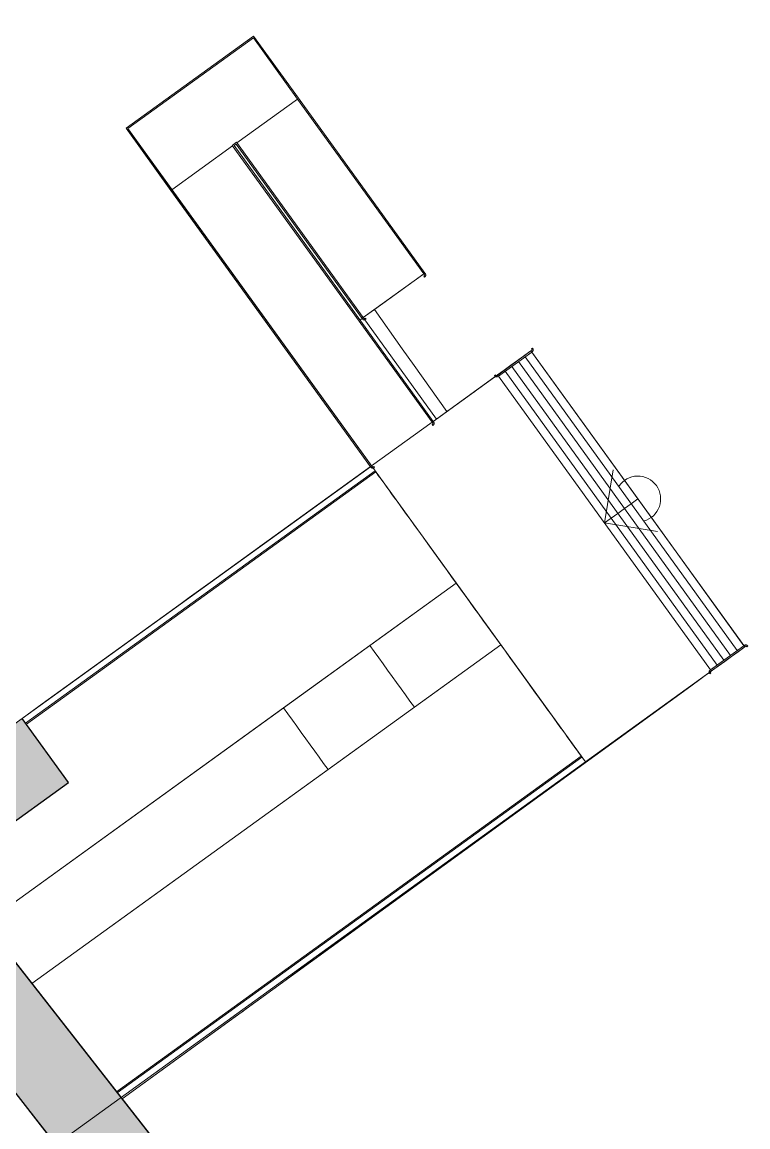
# Model space of a CAD drawing. Header units: metres. Extents: x 286532 to 329498, y 7396783 to 7466136.
# Drawn here: x 320432.67 to 320456.52, y 7410276.38 to 7410312.68 of the extents above; entities that cross this region are included whole.
import ezdxf

# ---------------------------------------------------------------- set-up
doc = ezdxf.new("R2010")
doc.units = ezdxf.units.M
doc.header["$LTSCALE"] = 10
doc.layers.get('0').update_dxf_attribs({"color": 255})
for name, color, linetype, lineweight in [('_  ARQ-AUX-001', 1, 'Continuous', 5), ('_AUX-PLATAFORMA EXISTENTE', 252, 'Continuous', 25), ('ARQ-AUX-001', 1, 'Continuous', 5)]:
    doc.layers.add(name, color=color, linetype=linetype, lineweight=lineweight)

# ---------------------------------------------------------------- blocks, each defined once
blk = doc.blocks.new('estação_perus')
at = {"layer": '_  ARQ-AUX-001', "transparency": 33554585}
blk.add_hatch(color=256, dxfattribs=at).paths.add_polyline_path([(72.521, -20.679), (72.52, -20.679), (72.514, -20.684)], flags=0)
at = {"layer": '_AUX-PLATAFORMA EXISTENTE', "true_color": 0xa1a1a1}
blk.add_hatch(color=253, dxfattribs=at).paths.add_polyline_path([(-50.602, 166.706), (-53.344, 166.154), (-47.854, 148.223), (-42.138, 131.958), (-36.161, 115.924), (-30.418, 101.505), (-24.058, 87.36), (-16.81, 71.822), (-9.221, 56.574), (-1.548, 42.377), (6.943, 27.569), (15.514, 13.611), (24.533, -0.032), (33.802, -13.424), (42.93, -25.948), (57.454, -44.507), (59.527, -42.885), (47.32, -27.286), (51.392, -24.345), (49.87, -22.237), (45.717, -25.237), (44.935, -24.229), (39.871, -17.049), (41.949, -15.548), (46.379, -21.674), (48.406, -20.21), (41.666, -10.879), (37.554, -13.842), (26.22, 2.555), (17.578, 15.629), (9.115, 29.411), (0.705, 44.077), (-6.991, 58.319), (-14.525, 73.472), (-21.804, 89.108), (-27.885, 102.634), (-33.555, 116.872), (-39.49, 132.793), (-45.147, 148.89), (-50.591, 166.67)], flags=0)
at = {"layer": '_  ARQ-AUX-001'}
for p, q in [((57.477, 0.184), (53.284, -2.845)), ((57.468, 0.125), (53.343, -2.854)), ((53.343, -2.854), (57.396, 0.074)), ((58.919, -1.884), (57.468, 0.125)), ((58.953, -1.86), (57.477, 0.184)), ((58.919, -1.884), (56.927, -3.323)), ((63.07, -7.63), (58.919, -1.884)), ((63.104, -7.605), (58.953, -1.86)), ((53.284, -2.845), (54.761, -4.888)), ((53.343, -2.854), (54.795, -4.864)), ((68.378, -23.67), (53.343, -2.854)), ((54.795, -4.864), (56.787, -3.424)), ((56.915, -3.306), (56.775, -3.407)), ((56.775, -3.407), (63.345, -12.504)), ((56.905, -3.365), (56.833, -3.417)), ((56.833, -3.417), (63.379, -12.479)), ((61.043, -9.094), (56.905, -3.365)), ((61.077, -9.069), (56.915, -3.306)), ((54.761, -4.888), (61.319, -13.967)), ((54.795, -4.864), (61.353, -13.943)), ((63.104, -7.605), (61.077, -9.069)), ((63.104, -7.605), (63.07, -7.63)), ((63.091, -7.615), (63.082, -7.621)), ((63.104, -7.605), (63.12, -7.628)), ((63.104, -7.605), (63.12, -7.628)), ((63.07, -7.63), (61.918, -8.462)), ((63.065, -7.702), (63.08, -7.691)), ((63.065, -7.702), (63.08, -7.691)), ((63.065, -7.702), (63.089, -7.736)), ((63.089, -7.736), (63.065, -7.702)), ((63.089, -7.736), (63.065, -7.702)), ((63.065, -7.702), (63.089, -7.736)), ((63.086, -7.652), (63.07, -7.63)), ((63.086, -7.652), (63.07, -7.63)), ((63.104, -7.725), (63.089, -7.736)), ((63.104, -7.725), (63.089, -7.736)), ((62.006, -8.399), (61.45, -8.8)), ((61.918, -8.462), (61.45, -8.8)), ((61.077, -9.069), (61.043, -9.094)), ((61.077, -9.069), (61.06, -9.082)), ((61.45, -8.8), (61.077, -9.069)), ((61.45, -8.8), (61.077, -9.069)), ((61.093, -9.092), (61.077, -9.069)), ((61.093, -9.092), (61.077, -9.069)), ((61.077, -9.069), (63.485, -12.403)), ((61.45, -8.8), (62.363, -10.09)), ((62.363, -10.09), (61.45, -8.8)), ((61.043, -9.094), (60.971, -9.146)), ((61.043, -9.094), (61.059, -9.116)), ((61.043, -9.094), (61.059, -9.116)), ((61.056, -9.085), (61.065, -9.078)), ((61.147, -9.087), (61.132, -9.098)), ((61.147, -9.087), (61.132, -9.098)), ((61.147, -9.087), (61.171, -9.121)), ((61.171, -9.121), (61.147, -9.087)), ((61.171, -9.121), (61.147, -9.087)), ((61.147, -9.087), (61.171, -9.121)), ((61.156, -9.132), (61.171, -9.121)), ((61.156, -9.132), (61.171, -9.121)), ((62.363, -10.09), (62.751, -10.64)), ((62.751, -10.64), (62.363, -10.09)), ((63.485, -12.403), (66.589, -10.161)), ((66.591, -10.164), (65.497, -10.955)), ((66.589, -10.161), (66.37, -10.319)), ((66.589, -10.161), (73.615, -19.888)), ((66.614, -10.148), (66.591, -10.164)), ((66.614, -10.148), (66.591, -10.164)), ((66.591, -10.164), (66.616, -10.198)), ((66.609, -10.095), (66.643, -10.07)), ((66.643, -10.07), (66.609, -10.095)), ((66.643, -10.07), (66.609, -10.095)), ((66.609, -10.095), (66.643, -10.07)), ((66.609, -10.095), (66.62, -10.11)), ((66.609, -10.095), (66.62, -10.11)), ((66.654, -10.085), (66.643, -10.07)), ((66.654, -10.085), (66.643, -10.07)), ((66.616, -10.198), (65.522, -10.989)), ((66.151, -10.477), (65.932, -10.635)), ((66.37, -10.319), (66.151, -10.477)), ((73.15, -20.167), (66.178, -10.514)), ((73.15, -20.167), (66.178, -10.514)), ((73.369, -20.009), (66.397, -10.356)), ((73.369, -20.009), (66.397, -10.356)), ((66.607, -10.186), (66.601, -10.177)), ((66.616, -10.198), (66.638, -10.182)), ((66.616, -10.198), (66.638, -10.182)), ((70.768, -15.946), (66.616, -10.198)), ((70.768, -15.946), (66.616, -10.198)), ((62.751, -10.64), (63.825, -12.157)), ((62.751, -10.64), (63.825, -12.157)), ((65.713, -10.793), (65.495, -10.951)), ((65.932, -10.635), (65.713, -10.793)), ((72.713, -20.483), (65.741, -10.831)), ((72.713, -20.483), (65.741, -10.831)), ((72.932, -20.325), (65.959, -10.673)), ((72.932, -20.325), (65.959, -10.673)), ((65.495, -10.951), (63.379, -12.479)), ((65.426, -10.95), (65.392, -10.974)), ((65.392, -10.974), (65.426, -10.95)), ((65.426, -10.95), (65.392, -10.974)), ((65.392, -10.974), (65.426, -10.95)), ((65.392, -10.974), (65.402, -10.989)), ((65.392, -10.974), (65.402, -10.989)), ((65.436, -10.965), (65.426, -10.95)), ((65.436, -10.965), (65.426, -10.95)), ((65.497, -10.955), (65.475, -10.971)), ((65.497, -10.955), (65.475, -10.971)), ((65.522, -10.989), (65.497, -10.955)), ((65.499, -11.005), (65.522, -10.989)), ((65.499, -11.005), (65.522, -10.989)), ((65.506, -10.967), (65.513, -10.976)), ((72.494, -20.641), (65.522, -10.989)), ((72.494, -20.641), (65.522, -10.989)), ((64.575, -11.615), (64.746, -11.492)), ((64.32, -11.8), (64.515, -11.659)), ((63.604, -12.317), (63.825, -12.157)), ((63.345, -12.504), (61.353, -13.943)), ((63.355, -12.564), (63.34, -12.575)), ((63.355, -12.564), (63.34, -12.575)), ((63.34, -12.575), (63.365, -12.609)), ((63.365, -12.609), (63.34, -12.575)), ((63.34, -12.575), (63.365, -12.609)), ((63.365, -12.609), (63.34, -12.575)), ((63.379, -12.479), (63.345, -12.504)), ((63.345, -12.504), (63.361, -12.526)), ((63.345, -12.504), (63.361, -12.526)), ((63.358, -12.494), (63.367, -12.488)), ((63.365, -12.609), (63.38, -12.598)), ((63.365, -12.609), (63.38, -12.598)), ((63.395, -12.501), (63.379, -12.479)), ((63.395, -12.501), (63.379, -12.479)), ((35.319, -32.747), (61.353, -13.943)), ((61.47, -14.105), (49.987, -22.399)), ((50.01, -22.432), (61.493, -14.138)), ((61.319, -13.967), (58.818, -15.774)), ((61.335, -13.99), (61.318, -13.967)), ((61.335, -13.99), (61.318, -13.967)), ((61.353, -13.943), (61.319, -13.967)), ((61.34, -13.952), (61.331, -13.958)), ((61.353, -13.943), (61.369, -13.965)), ((61.353, -13.943), (61.369, -13.965)), ((61.407, -13.971), (61.422, -13.961)), ((61.407, -13.971), (61.422, -13.961)), ((61.422, -13.961), (61.447, -13.995)), ((61.447, -13.995), (61.422, -13.961)), ((61.422, -13.961), (61.447, -13.995)), ((61.447, -13.995), (61.422, -13.961)), ((61.447, -13.995), (61.432, -14.005)), ((61.447, -13.995), (61.432, -14.005)), ((61.49, -14.134), (61.478, -14.117)), ((69.008, -15.815), (69.289, -14.07)), ((69.883, -15.183), (69.664, -15.341)), ((70.102, -15.025), (69.883, -15.183)), ((69.445, -15.499), (69.227, -15.657)), ((69.664, -15.341), (69.445, -15.499)), ((58.818, -15.774), (49.87, -22.237)), ((57.682, -16.594), (58.674, -15.877)), ((58.674, -15.877), (58.818, -15.774)), ((58.818, -15.774), (58.838, -15.759)), ((58.987, -15.651), (59.008, -15.636)), ((69.227, -15.657), (69.008, -15.815)), ((69.008, -15.815), (70.753, -16.096)), ((72.066, -17.743), (70.768, -15.946)), ((72.066, -17.743), (70.768, -15.946)), ((57.512, -16.717), (57.682, -16.594)), ((56.583, -17.388), (57.512, -16.717)), ((55.363, -18.269), (56.583, -17.388)), ((73.588, -19.851), (72.066, -17.743)), ((73.588, -19.851), (72.066, -17.743)), ((64.134, -17.793), (48.646, -28.98)), ((61.296, -19.842), (64.134, -17.793)), ((50.53, -21.76), (55.1, -18.459)), ((55.1, -18.459), (55.363, -18.269)), ((50.188, -30.95), (65.597, -19.82)), ((58.459, -21.892), (61.296, -19.842)), ((65.597, -19.82), (62.76, -21.869)), ((73.615, -19.888), (68.378, -23.67)), ((73.588, -19.851), (72.494, -20.641)), ((73.613, -19.885), (72.518, -20.675)), ((73.615, -19.888), (73.396, -20.046)), ((73.588, -19.851), (73.61, -19.835)), ((73.588, -19.851), (73.61, -19.835)), ((73.588, -19.851), (73.613, -19.885)), ((73.597, -19.863), (73.604, -19.872)), ((73.635, -19.869), (73.613, -19.885)), ((73.635, -19.869), (73.613, -19.885)), ((73.684, -19.89), (73.673, -19.875)), ((73.684, -19.89), (73.673, -19.875)), ((73.684, -19.89), (73.718, -19.865)), ((73.718, -19.865), (73.684, -19.89)), ((73.718, -19.865), (73.684, -19.89)), ((73.684, -19.89), (73.718, -19.865)), ((73.707, -19.85), (73.718, -19.865)), ((73.707, -19.85), (73.718, -19.865)), ((73.178, -20.205), (72.959, -20.363)), ((73.396, -20.046), (73.178, -20.205)), ((71.84, -21.173), (72.521, -20.679)), ((72.521, -20.679), (72.413, -20.757)), ((72.471, -20.657), (72.494, -20.641)), ((72.471, -20.657), (72.494, -20.641)), ((72.518, -20.675), (72.494, -20.641)), ((72.518, -20.675), (72.496, -20.691)), ((72.518, -20.675), (72.496, -20.691)), ((72.509, -20.663), (72.503, -20.654)), ((72.74, -20.521), (72.521, -20.679)), ((72.959, -20.363), (72.74, -20.521)), ((72.467, -20.769), (72.456, -20.754)), ((72.467, -20.769), (72.456, -20.754)), ((72.501, -20.745), (72.467, -20.769)), ((72.467, -20.769), (72.501, -20.745)), ((72.501, -20.745), (72.467, -20.769)), ((72.467, -20.769), (72.501, -20.745)), ((72.49, -20.73), (72.501, -20.745)), ((72.49, -20.73), (72.501, -20.745)), ((53.153, -34.739), (71.84, -21.173)), ((71.84, -21.173), (70.757, -21.959)), ((49.87, -22.237), (50.53, -21.76)), ((48.646, -28.98), (58.459, -21.892)), ((62.76, -21.869), (59.923, -23.918)), ((70.279, -22.307), (68.769, -23.403)), ((68.238, -23.476), (52.969, -34.505)), ((52.994, -34.537), (68.262, -23.508)), ((68.769, -23.403), (66.453, -25.084)), ((68.253, -23.496), (68.241, -23.48)), ((68.378, -23.67), (38.33, -45.375)), ((59.923, -23.918), (50.188, -30.95)), ((66.453, -25.084), (59.966, -29.793)), ((59.511, -30.124), (59.486, -30.142)), ((59.689, -29.994), (59.511, -30.124)), ((59.966, -29.793), (59.689, -29.994)), ((59.438, -30.176), (58.301, -31.002)), ((59.486, -30.142), (59.438, -30.176)), ((58.301, -31.002), (57.274, -31.748)), ((57.129, -31.853), (56.887, -32.029)), ((57.214, -31.791), (57.129, -31.853)), ((57.274, -31.748), (57.214, -31.791)), ((56.887, -32.029), (53.153, -34.739))]:
    blk.add_line(p, q, dxfattribs=at)
at = {"layer": '_  ARQ-AUX-001', "flags": 128}
for points in [[(63.08, -7.691), (63.081, -7.69), (63.081, -7.689), (63.082, -7.689), (63.083, -7.688), (63.084, -7.687), (63.085, -7.686), (63.085, -7.685), (63.086, -7.685), (63.087, -7.684), (63.087, -7.683), (63.088, -7.682), (63.088, -7.681), (63.089, -7.68), (63.089, -7.679), (63.089, -7.678), (63.09, -7.677), (63.09, -7.676), (63.09, -7.675), (63.091, -7.673), (63.091, -7.672), (63.091, -7.671), (63.091, -7.67), (63.091, -7.669), (63.091, -7.668), (63.091, -7.667), (63.091, -7.666), (63.091, -7.665), (63.091, -7.664), (63.09, -7.663), (63.09, -7.661), (63.09, -7.66), (63.09, -7.659), (63.089, -7.658), (63.089, -7.657), (63.088, -7.656), (63.088, -7.655), (63.087, -7.654), (63.087, -7.653), (63.086, -7.653), (63.086, -7.652)], [(63.08, -7.691), (63.081, -7.69), (63.081, -7.689), (63.082, -7.689), (63.083, -7.688), (63.084, -7.687), (63.085, -7.686), (63.085, -7.685), (63.086, -7.685), (63.087, -7.684), (63.087, -7.683), (63.088, -7.682), (63.088, -7.681), (63.089, -7.68), (63.089, -7.679), (63.089, -7.678), (63.09, -7.677), (63.09, -7.676), (63.09, -7.675), (63.091, -7.673), (63.091, -7.672), (63.091, -7.671), (63.091, -7.67), (63.091, -7.669), (63.091, -7.668), (63.091, -7.667), (63.091, -7.666), (63.091, -7.665), (63.091, -7.664), (63.09, -7.663), (63.09, -7.661), (63.09, -7.66), (63.09, -7.659), (63.089, -7.658), (63.089, -7.657), (63.088, -7.656), (63.088, -7.655), (63.087, -7.654), (63.087, -7.653), (63.086, -7.653), (63.086, -7.652)], [(63.12, -7.628), (63.122, -7.63), (63.123, -7.632), (63.124, -7.635), (63.126, -7.637), (63.127, -7.64), (63.128, -7.642), (63.129, -7.645), (63.13, -7.647), (63.131, -7.65), (63.131, -7.653), (63.132, -7.656), (63.132, -7.658), (63.133, -7.661), (63.133, -7.664), (63.133, -7.667), (63.133, -7.669), (63.133, -7.672), (63.133, -7.675), (63.132, -7.678), (63.132, -7.68), (63.132, -7.683), (63.131, -7.686), (63.13, -7.689), (63.129, -7.691), (63.128, -7.694), (63.127, -7.696), (63.126, -7.699), (63.125, -7.701), (63.123, -7.704), (63.122, -7.706), (63.12, -7.708), (63.119, -7.711), (63.117, -7.713), (63.115, -7.715), (63.113, -7.717), (63.111, -7.719), (63.109, -7.721), (63.107, -7.723), (63.105, -7.724), (63.104, -7.725)], [(63.12, -7.628), (63.122, -7.63), (63.123, -7.632), (63.124, -7.635), (63.126, -7.637), (63.127, -7.64), (63.128, -7.642), (63.129, -7.645), (63.13, -7.647), (63.131, -7.65), (63.131, -7.653), (63.132, -7.656), (63.132, -7.658), (63.133, -7.661), (63.133, -7.664), (63.133, -7.667), (63.133, -7.669), (63.133, -7.672), (63.133, -7.675), (63.132, -7.678), (63.132, -7.68), (63.132, -7.683), (63.131, -7.686), (63.13, -7.689), (63.129, -7.691), (63.128, -7.694), (63.127, -7.696), (63.126, -7.699), (63.125, -7.701), (63.123, -7.704), (63.122, -7.706), (63.12, -7.708), (63.119, -7.711), (63.117, -7.713), (63.115, -7.715), (63.113, -7.717), (63.111, -7.719), (63.109, -7.721), (63.107, -7.723), (63.105, -7.724), (63.104, -7.725)], [(61.059, -9.116), (61.061, -9.118), (61.063, -9.121), (61.064, -9.123), (61.066, -9.125), (61.068, -9.127), (61.07, -9.128), (61.073, -9.13), (61.075, -9.132), (61.077, -9.133), (61.079, -9.135), (61.082, -9.136), (61.084, -9.138), (61.087, -9.139), (61.089, -9.14), (61.092, -9.141), (61.095, -9.142), (61.097, -9.143), (61.1, -9.143), (61.103, -9.144), (61.105, -9.144), (61.108, -9.145), (61.111, -9.145), (61.114, -9.145), (61.117, -9.145), (61.119, -9.145), (61.122, -9.145), (61.125, -9.144), (61.128, -9.144), (61.13, -9.143), (61.133, -9.143), (61.136, -9.142), (61.138, -9.141), (61.141, -9.14), (61.144, -9.139), (61.146, -9.138), (61.149, -9.137), (61.151, -9.135), (61.153, -9.134), (61.156, -9.132), (61.156, -9.132)], [(61.059, -9.116), (61.061, -9.118), (61.063, -9.121), (61.064, -9.123), (61.066, -9.125), (61.068, -9.127), (61.07, -9.128), (61.073, -9.13), (61.075, -9.132), (61.077, -9.133), (61.079, -9.135), (61.082, -9.136), (61.084, -9.138), (61.087, -9.139), (61.089, -9.14), (61.092, -9.141), (61.095, -9.142), (61.097, -9.143), (61.1, -9.143), (61.103, -9.144), (61.105, -9.144), (61.108, -9.145), (61.111, -9.145), (61.114, -9.145), (61.117, -9.145), (61.119, -9.145), (61.122, -9.145), (61.125, -9.144), (61.128, -9.144), (61.13, -9.143), (61.133, -9.143), (61.136, -9.142), (61.138, -9.141), (61.141, -9.14), (61.144, -9.139), (61.146, -9.138), (61.149, -9.137), (61.151, -9.135), (61.153, -9.134), (61.156, -9.132), (61.156, -9.132)], [(61.132, -9.098), (61.131, -9.098), (61.13, -9.099), (61.129, -9.1), (61.128, -9.1), (61.127, -9.101), (61.126, -9.101), (61.125, -9.101), (61.124, -9.102), (61.123, -9.102), (61.122, -9.102), (61.121, -9.103), (61.12, -9.103), (61.118, -9.103), (61.117, -9.103), (61.116, -9.103), (61.115, -9.103), (61.114, -9.103), (61.113, -9.103), (61.112, -9.103), (61.111, -9.103), (61.11, -9.102), (61.109, -9.102), (61.108, -9.102), (61.107, -9.101), (61.105, -9.101), (61.104, -9.101), (61.103, -9.1), (61.102, -9.1), (61.102, -9.099), (61.101, -9.099), (61.1, -9.098), (61.099, -9.097), (61.098, -9.097), (61.097, -9.096), (61.096, -9.095), (61.096, -9.094), (61.095, -9.094), (61.094, -9.093), (61.093, -9.092), (61.093, -9.092)], [(61.132, -9.098), (61.131, -9.098), (61.13, -9.099), (61.129, -9.1), (61.128, -9.1), (61.127, -9.101), (61.126, -9.101), (61.125, -9.101), (61.124, -9.102), (61.123, -9.102), (61.122, -9.102), (61.121, -9.103), (61.12, -9.103), (61.118, -9.103), (61.117, -9.103), (61.116, -9.103), (61.115, -9.103), (61.114, -9.103), (61.113, -9.103), (61.112, -9.103), (61.111, -9.103), (61.11, -9.102), (61.109, -9.102), (61.108, -9.102), (61.107, -9.101), (61.105, -9.101), (61.104, -9.101), (61.103, -9.1), (61.102, -9.1), (61.102, -9.099), (61.101, -9.099), (61.1, -9.098), (61.099, -9.097), (61.098, -9.097), (61.097, -9.096), (61.096, -9.095), (61.096, -9.094), (61.095, -9.094), (61.094, -9.093), (61.093, -9.092), (61.093, -9.092)], [(66.62, -10.11), (66.621, -10.111), (66.621, -10.112), (66.622, -10.113), (66.622, -10.114), (66.623, -10.114), (66.623, -10.116), (66.624, -10.117), (66.624, -10.118), (66.624, -10.119), (66.624, -10.12), (66.625, -10.121), (66.625, -10.122), (66.625, -10.123), (66.625, -10.124), (66.625, -10.125), (66.625, -10.126), (66.625, -10.127), (66.625, -10.128), (66.625, -10.13), (66.625, -10.131), (66.625, -10.132), (66.624, -10.133), (66.624, -10.134), (66.624, -10.135), (66.623, -10.136), (66.623, -10.137), (66.622, -10.138), (66.622, -10.139), (66.621, -10.14), (66.621, -10.141), (66.62, -10.142), (66.619, -10.143), (66.619, -10.143), (66.618, -10.144), (66.617, -10.145), (66.617, -10.146), (66.616, -10.147), (66.615, -10.147), (66.614, -10.148), (66.614, -10.148)], [(66.62, -10.11), (66.621, -10.111), (66.621, -10.112), (66.622, -10.113), (66.622, -10.114), (66.623, -10.114), (66.623, -10.116), (66.624, -10.117), (66.624, -10.118), (66.624, -10.119), (66.624, -10.12), (66.625, -10.121), (66.625, -10.122), (66.625, -10.123), (66.625, -10.124), (66.625, -10.125), (66.625, -10.126), (66.625, -10.127), (66.625, -10.128), (66.625, -10.13), (66.625, -10.131), (66.625, -10.132), (66.624, -10.133), (66.624, -10.134), (66.624, -10.135), (66.623, -10.136), (66.623, -10.137), (66.622, -10.138), (66.622, -10.139), (66.621, -10.14), (66.621, -10.141), (66.62, -10.142), (66.619, -10.143), (66.619, -10.143), (66.618, -10.144), (66.617, -10.145), (66.617, -10.146), (66.616, -10.147), (66.615, -10.147), (66.614, -10.148), (66.614, -10.148)], [(66.638, -10.182), (66.641, -10.181), (66.643, -10.179), (66.645, -10.177), (66.647, -10.175), (66.649, -10.173), (66.651, -10.171), (66.652, -10.169), (66.654, -10.167), (66.656, -10.164), (66.657, -10.162), (66.658, -10.159), (66.66, -10.157), (66.661, -10.155), (66.662, -10.152), (66.663, -10.149), (66.664, -10.147), (66.665, -10.144), (66.665, -10.141), (66.666, -10.139), (66.666, -10.136), (66.667, -10.133), (66.667, -10.13), (66.667, -10.128), (66.667, -10.125), (66.667, -10.122), (66.667, -10.119), (66.667, -10.117), (66.666, -10.114), (66.666, -10.111), (66.665, -10.108), (66.664, -10.106), (66.663, -10.103), (66.662, -10.1), (66.661, -10.098), (66.66, -10.095), (66.659, -10.093), (66.657, -10.09), (66.656, -10.088), (66.654, -10.086), (66.654, -10.085)], [(66.638, -10.182), (66.641, -10.181), (66.643, -10.179), (66.645, -10.177), (66.647, -10.175), (66.649, -10.173), (66.651, -10.171), (66.652, -10.169), (66.654, -10.167), (66.656, -10.164), (66.657, -10.162), (66.658, -10.159), (66.66, -10.157), (66.661, -10.155), (66.662, -10.152), (66.663, -10.149), (66.664, -10.147), (66.665, -10.144), (66.665, -10.141), (66.666, -10.139), (66.666, -10.136), (66.667, -10.133), (66.667, -10.13), (66.667, -10.128), (66.667, -10.125), (66.667, -10.122), (66.667, -10.119), (66.667, -10.117), (66.666, -10.114), (66.666, -10.111), (66.665, -10.108), (66.664, -10.106), (66.663, -10.103), (66.662, -10.1), (66.661, -10.098), (66.66, -10.095), (66.659, -10.093), (66.657, -10.09), (66.656, -10.088), (66.654, -10.086), (66.654, -10.085)], [(65.402, -10.989), (65.404, -10.991), (65.406, -10.994), (65.408, -10.996), (65.41, -10.998), (65.412, -11), (65.414, -11.001), (65.416, -11.003), (65.418, -11.005), (65.42, -11.006), (65.423, -11.008), (65.425, -11.009), (65.428, -11.011), (65.43, -11.012), (65.433, -11.013), (65.435, -11.014), (65.438, -11.015), (65.44, -11.016), (65.443, -11.016), (65.446, -11.017), (65.449, -11.017), (65.451, -11.018), (65.454, -11.018), (65.457, -11.018), (65.46, -11.018), (65.463, -11.018), (65.465, -11.018), (65.468, -11.017), (65.471, -11.017), (65.474, -11.016), (65.476, -11.016), (65.479, -11.015), (65.482, -11.014), (65.484, -11.013), (65.487, -11.012), (65.489, -11.011), (65.492, -11.01), (65.494, -11.008), (65.496, -11.007), (65.499, -11.005), (65.499, -11.005)], [(65.402, -10.989), (65.404, -10.991), (65.406, -10.994), (65.408, -10.996), (65.41, -10.998), (65.412, -11), (65.414, -11.001), (65.416, -11.003), (65.418, -11.005), (65.42, -11.006), (65.423, -11.008), (65.425, -11.009), (65.428, -11.011), (65.43, -11.012), (65.433, -11.013), (65.435, -11.014), (65.438, -11.015), (65.44, -11.016), (65.443, -11.016), (65.446, -11.017), (65.449, -11.017), (65.451, -11.018), (65.454, -11.018), (65.457, -11.018), (65.46, -11.018), (65.463, -11.018), (65.465, -11.018), (65.468, -11.017), (65.471, -11.017), (65.474, -11.016), (65.476, -11.016), (65.479, -11.015), (65.482, -11.014), (65.484, -11.013), (65.487, -11.012), (65.489, -11.011), (65.492, -11.01), (65.494, -11.008), (65.496, -11.007), (65.499, -11.005), (65.499, -11.005)], [(65.475, -10.971), (65.474, -10.971), (65.473, -10.972), (65.472, -10.973), (65.471, -10.973), (65.47, -10.974), (65.469, -10.974), (65.468, -10.974), (65.467, -10.975), (65.466, -10.975), (65.465, -10.975), (65.464, -10.976), (65.463, -10.976), (65.462, -10.976), (65.461, -10.976), (65.459, -10.976), (65.458, -10.976), (65.457, -10.976), (65.456, -10.976), (65.455, -10.976), (65.454, -10.976), (65.453, -10.975), (65.452, -10.975), (65.451, -10.975), (65.45, -10.975), (65.449, -10.974), (65.448, -10.974), (65.447, -10.973), (65.446, -10.973), (65.445, -10.972), (65.444, -10.972), (65.443, -10.971), (65.442, -10.97), (65.441, -10.97), (65.44, -10.969), (65.439, -10.968), (65.439, -10.967), (65.438, -10.967), (65.437, -10.966), (65.437, -10.965), (65.436, -10.965)], [(65.475, -10.971), (65.474, -10.971), (65.473, -10.972), (65.472, -10.973), (65.471, -10.973), (65.47, -10.974), (65.469, -10.974), (65.468, -10.974), (65.467, -10.975), (65.466, -10.975), (65.465, -10.975), (65.464, -10.976), (65.463, -10.976), (65.462, -10.976), (65.461, -10.976), (65.459, -10.976), (65.458, -10.976), (65.457, -10.976), (65.456, -10.976), (65.455, -10.976), (65.454, -10.976), (65.453, -10.975), (65.452, -10.975), (65.451, -10.975), (65.45, -10.975), (65.449, -10.974), (65.448, -10.974), (65.447, -10.973), (65.446, -10.973), (65.445, -10.972), (65.444, -10.972), (65.443, -10.971), (65.442, -10.97), (65.441, -10.97), (65.44, -10.969), (65.439, -10.968), (65.439, -10.967), (65.438, -10.967), (65.437, -10.966), (65.437, -10.965), (65.436, -10.965)], [(63.361, -12.526), (63.362, -12.527), (63.363, -12.528), (63.363, -12.529), (63.364, -12.53), (63.364, -12.531), (63.364, -12.532), (63.365, -12.533), (63.365, -12.534), (63.366, -12.535), (63.366, -12.536), (63.366, -12.537), (63.366, -12.538), (63.366, -12.539), (63.366, -12.54), (63.366, -12.541), (63.366, -12.542), (63.366, -12.543), (63.366, -12.545), (63.366, -12.546), (63.366, -12.547), (63.366, -12.548), (63.366, -12.549), (63.365, -12.55), (63.365, -12.551), (63.365, -12.552), (63.364, -12.553), (63.364, -12.554), (63.363, -12.555), (63.363, -12.556), (63.362, -12.557), (63.361, -12.558), (63.361, -12.559), (63.36, -12.56), (63.359, -12.56), (63.359, -12.561), (63.358, -12.562), (63.357, -12.563), (63.356, -12.563), (63.355, -12.564), (63.355, -12.564)], [(63.361, -12.526), (63.362, -12.527), (63.363, -12.528), (63.363, -12.529), (63.364, -12.53), (63.364, -12.531), (63.364, -12.532), (63.365, -12.533), (63.365, -12.534), (63.366, -12.535), (63.366, -12.536), (63.366, -12.537), (63.366, -12.538), (63.366, -12.539), (63.366, -12.54), (63.366, -12.541), (63.366, -12.542), (63.366, -12.543), (63.366, -12.545), (63.366, -12.546), (63.366, -12.547), (63.366, -12.548), (63.366, -12.549), (63.365, -12.55), (63.365, -12.551), (63.365, -12.552), (63.364, -12.553), (63.364, -12.554), (63.363, -12.555), (63.363, -12.556), (63.362, -12.557), (63.361, -12.558), (63.361, -12.559), (63.36, -12.56), (63.359, -12.56), (63.359, -12.561), (63.358, -12.562), (63.357, -12.563), (63.356, -12.563), (63.355, -12.564), (63.355, -12.564)], [(63.38, -12.598), (63.382, -12.597), (63.384, -12.595), (63.386, -12.593), (63.388, -12.591), (63.39, -12.589), (63.392, -12.587), (63.394, -12.585), (63.395, -12.583), (63.397, -12.58), (63.398, -12.578), (63.4, -12.576), (63.401, -12.573), (63.402, -12.571), (63.403, -12.568), (63.404, -12.566), (63.405, -12.563), (63.406, -12.56), (63.407, -12.558), (63.407, -12.555), (63.408, -12.552), (63.408, -12.549), (63.408, -12.547), (63.408, -12.544), (63.408, -12.541), (63.408, -12.538), (63.408, -12.535), (63.408, -12.533), (63.407, -12.53), (63.407, -12.527), (63.406, -12.524), (63.405, -12.522), (63.405, -12.519), (63.404, -12.517), (63.403, -12.514), (63.401, -12.511), (63.4, -12.509), (63.399, -12.507), (63.397, -12.504), (63.396, -12.502), (63.395, -12.501)], [(63.38, -12.598), (63.382, -12.597), (63.384, -12.595), (63.386, -12.593), (63.388, -12.591), (63.39, -12.589), (63.392, -12.587), (63.394, -12.585), (63.395, -12.583), (63.397, -12.58), (63.398, -12.578), (63.4, -12.576), (63.401, -12.573), (63.402, -12.571), (63.403, -12.568), (63.404, -12.566), (63.405, -12.563), (63.406, -12.56), (63.407, -12.558), (63.407, -12.555), (63.408, -12.552), (63.408, -12.549), (63.408, -12.547), (63.408, -12.544), (63.408, -12.541), (63.408, -12.538), (63.408, -12.535), (63.408, -12.533), (63.407, -12.53), (63.407, -12.527), (63.406, -12.524), (63.405, -12.522), (63.405, -12.519), (63.404, -12.517), (63.403, -12.514), (63.401, -12.511), (63.4, -12.509), (63.399, -12.507), (63.397, -12.504), (63.396, -12.502), (63.395, -12.501)], [(61.432, -14.005), (61.429, -14.007), (61.427, -14.009), (61.425, -14.01), (61.422, -14.011), (61.42, -14.012), (61.417, -14.013), (61.414, -14.014), (61.412, -14.015), (61.409, -14.016), (61.406, -14.017), (61.404, -14.017), (61.401, -14.018), (61.398, -14.018), (61.395, -14.018), (61.393, -14.019), (61.39, -14.019), (61.387, -14.018), (61.384, -14.018), (61.382, -14.018), (61.379, -14.018), (61.376, -14.017), (61.373, -14.016), (61.371, -14.016), (61.368, -14.015), (61.366, -14.014), (61.363, -14.013), (61.36, -14.012), (61.358, -14.01), (61.356, -14.009), (61.353, -14.007), (61.351, -14.006), (61.349, -14.004), (61.346, -14.002), (61.344, -14.001), (61.342, -13.999), (61.34, -13.997), (61.339, -13.995), (61.337, -13.993), (61.335, -13.99), (61.335, -13.99)], [(61.432, -14.005), (61.429, -14.007), (61.427, -14.009), (61.425, -14.01), (61.422, -14.011), (61.42, -14.012), (61.417, -14.013), (61.414, -14.014), (61.412, -14.015), (61.409, -14.016), (61.406, -14.017), (61.404, -14.017), (61.401, -14.018), (61.398, -14.018), (61.395, -14.018), (61.393, -14.019), (61.39, -14.019), (61.387, -14.018), (61.384, -14.018), (61.382, -14.018), (61.379, -14.018), (61.376, -14.017), (61.373, -14.016), (61.371, -14.016), (61.368, -14.015), (61.366, -14.014), (61.363, -14.013), (61.36, -14.012), (61.358, -14.01), (61.356, -14.009), (61.353, -14.007), (61.351, -14.006), (61.349, -14.004), (61.346, -14.002), (61.344, -14.001), (61.342, -13.999), (61.34, -13.997), (61.339, -13.995), (61.337, -13.993), (61.335, -13.99), (61.335, -13.99)], [(61.369, -13.965), (61.369, -13.966), (61.37, -13.967), (61.371, -13.968), (61.371, -13.969), (61.372, -13.969), (61.373, -13.97), (61.374, -13.971), (61.375, -13.971), (61.376, -13.972), (61.377, -13.973), (61.378, -13.973), (61.379, -13.974), (61.38, -13.974), (61.381, -13.975), (61.382, -13.975), (61.383, -13.975), (61.384, -13.976), (61.385, -13.976), (61.386, -13.976), (61.387, -13.976), (61.388, -13.976), (61.389, -13.977), (61.39, -13.977), (61.391, -13.977), (61.392, -13.977), (61.394, -13.976), (61.395, -13.976), (61.396, -13.976), (61.397, -13.976), (61.398, -13.976), (61.399, -13.975), (61.4, -13.975), (61.401, -13.975), (61.402, -13.974), (61.403, -13.974), (61.404, -13.973), (61.405, -13.973), (61.406, -13.972), (61.407, -13.972), (61.407, -13.971)], [(61.369, -13.965), (61.369, -13.966), (61.37, -13.967), (61.371, -13.968), (61.371, -13.969), (61.372, -13.969), (61.373, -13.97), (61.374, -13.971), (61.375, -13.971), (61.376, -13.972), (61.377, -13.973), (61.378, -13.973), (61.379, -13.974), (61.38, -13.974), (61.381, -13.975), (61.382, -13.975), (61.383, -13.975), (61.384, -13.976), (61.385, -13.976), (61.386, -13.976), (61.387, -13.976), (61.388, -13.976), (61.389, -13.977), (61.39, -13.977), (61.391, -13.977), (61.392, -13.977), (61.394, -13.976), (61.395, -13.976), (61.396, -13.976), (61.397, -13.976), (61.398, -13.976), (61.399, -13.975), (61.4, -13.975), (61.401, -13.975), (61.402, -13.974), (61.403, -13.974), (61.404, -13.973), (61.405, -13.973), (61.406, -13.972), (61.407, -13.972), (61.407, -13.971)], [(61.471, -14.107), (61.47, -14.106), (61.477, -14.115), (61.491, -14.134), (61.512, -14.164), (61.54, -14.202), (61.575, -14.251), (61.617, -14.309), (61.666, -14.377), (61.722, -14.454), (61.784, -14.541), (61.853, -14.636), (61.928, -14.74), (62.01, -14.853), (62.097, -14.974), (62.191, -15.103), (62.29, -15.24), (62.394, -15.385), (62.504, -15.537), (62.619, -15.696), (62.738, -15.861), (62.862, -16.032), (62.99, -16.21), (63.122, -16.393), (63.258, -16.581), (63.397, -16.773), (63.539, -16.97), (63.685, -17.171), (63.832, -17.376), (63.982, -17.583), (64.134, -17.793)], [(64.134, -17.793), (64.278, -17.993), (64.424, -18.195), (64.571, -18.398), (64.718, -18.602), (64.865, -18.806), (65.013, -19.011), (65.16, -19.214), (65.307, -19.417), (65.453, -19.619), (65.597, -19.82)], [(61.296, -19.842), (61.441, -20.043), (61.587, -20.245), (61.734, -20.448), (61.881, -20.652), (62.028, -20.856), (62.176, -21.06), (62.323, -21.264), (62.47, -21.467), (62.615, -21.669), (62.76, -21.869)], [(62.76, -21.869), (62.615, -21.669), (62.47, -21.467), (62.323, -21.264), (62.176, -21.06), (62.028, -20.856), (61.881, -20.652), (61.734, -20.448), (61.587, -20.245), (61.441, -20.043), (61.296, -19.842)], [(65.597, -19.82), (65.749, -20.03), (65.899, -20.237), (66.047, -20.441), (66.192, -20.642), (66.334, -20.839), (66.473, -21.032), (66.609, -21.22), (66.741, -21.403), (66.869, -21.581), (66.993, -21.752), (67.113, -21.918), (67.227, -22.076), (67.337, -22.228), (67.442, -22.373), (67.541, -22.51), (67.634, -22.639), (67.722, -22.76), (67.803, -22.873), (67.878, -22.977), (67.947, -23.073), (68.01, -23.159), (68.065, -23.236), (68.114, -23.304), (68.156, -23.362), (68.192, -23.411), (68.22, -23.45), (68.241, -23.479), (68.255, -23.498), (68.261, -23.508), (68.261, -23.507)], [(73.61, -19.835), (73.613, -19.833), (73.615, -19.832), (73.617, -19.83), (73.62, -19.829), (73.622, -19.828), (73.625, -19.827), (73.628, -19.826), (73.63, -19.825), (73.633, -19.824), (73.636, -19.823), (73.638, -19.823), (73.641, -19.822), (73.644, -19.822), (73.647, -19.822), (73.649, -19.821), (73.652, -19.821), (73.655, -19.822), (73.658, -19.822), (73.66, -19.822), (73.663, -19.823), (73.666, -19.823), (73.669, -19.824), (73.671, -19.824), (73.674, -19.825), (73.677, -19.826), (73.679, -19.827), (73.682, -19.829), (73.684, -19.83), (73.687, -19.831), (73.689, -19.833), (73.691, -19.834), (73.693, -19.836), (73.696, -19.838), (73.698, -19.839), (73.7, -19.841), (73.702, -19.843), (73.704, -19.845), (73.705, -19.847), (73.707, -19.85), (73.707, -19.85)], [(73.61, -19.835), (73.613, -19.833), (73.615, -19.832), (73.617, -19.83), (73.62, -19.829), (73.622, -19.828), (73.625, -19.827), (73.628, -19.826), (73.63, -19.825), (73.633, -19.824), (73.636, -19.823), (73.638, -19.823), (73.641, -19.822), (73.644, -19.822), (73.647, -19.822), (73.649, -19.821), (73.652, -19.821), (73.655, -19.822), (73.658, -19.822), (73.66, -19.822), (73.663, -19.823), (73.666, -19.823), (73.669, -19.824), (73.671, -19.824), (73.674, -19.825), (73.677, -19.826), (73.679, -19.827), (73.682, -19.829), (73.684, -19.83), (73.687, -19.831), (73.689, -19.833), (73.691, -19.834), (73.693, -19.836), (73.696, -19.838), (73.698, -19.839), (73.7, -19.841), (73.702, -19.843), (73.704, -19.845), (73.705, -19.847), (73.707, -19.85), (73.707, -19.85)], [(73.673, -19.875), (73.673, -19.874), (73.672, -19.873), (73.671, -19.872), (73.671, -19.872), (73.67, -19.871), (73.669, -19.87), (73.668, -19.869), (73.667, -19.869), (73.666, -19.868), (73.665, -19.867), (73.664, -19.867), (73.663, -19.866), (73.662, -19.866), (73.661, -19.865), (73.66, -19.865), (73.659, -19.865), (73.658, -19.864), (73.657, -19.864), (73.656, -19.864), (73.655, -19.864), (73.654, -19.864), (73.653, -19.864), (73.652, -19.863), (73.651, -19.863), (73.65, -19.864), (73.649, -19.864), (73.647, -19.864), (73.646, -19.864), (73.645, -19.864), (73.644, -19.864), (73.643, -19.865), (73.642, -19.865), (73.641, -19.865), (73.64, -19.866), (73.639, -19.866), (73.638, -19.867), (73.637, -19.867), (73.636, -19.868), (73.635, -19.868), (73.635, -19.869)], [(73.673, -19.875), (73.673, -19.874), (73.672, -19.873), (73.671, -19.872), (73.671, -19.872), (73.67, -19.871), (73.669, -19.87), (73.668, -19.869), (73.667, -19.869), (73.666, -19.868), (73.665, -19.867), (73.664, -19.867), (73.663, -19.866), (73.662, -19.866), (73.661, -19.865), (73.66, -19.865), (73.659, -19.865), (73.658, -19.864), (73.657, -19.864), (73.656, -19.864), (73.655, -19.864), (73.654, -19.864), (73.653, -19.864), (73.652, -19.863), (73.651, -19.863), (73.65, -19.864), (73.649, -19.864), (73.647, -19.864), (73.646, -19.864), (73.645, -19.864), (73.644, -19.864), (73.643, -19.865), (73.642, -19.865), (73.641, -19.865), (73.64, -19.866), (73.639, -19.866), (73.638, -19.867), (73.637, -19.867), (73.636, -19.868), (73.635, -19.868), (73.635, -19.869)], [(72.456, -20.754), (72.454, -20.752), (72.453, -20.75), (72.451, -20.747), (72.45, -20.745), (72.449, -20.742), (72.448, -20.74), (72.447, -20.737), (72.446, -20.735), (72.445, -20.732), (72.444, -20.729), (72.444, -20.726), (72.443, -20.724), (72.443, -20.721), (72.443, -20.718), (72.443, -20.715), (72.443, -20.713), (72.443, -20.71), (72.443, -20.707), (72.443, -20.704), (72.444, -20.702), (72.444, -20.699), (72.445, -20.696), (72.446, -20.693), (72.447, -20.691), (72.447, -20.688), (72.449, -20.686), (72.45, -20.683), (72.451, -20.681), (72.452, -20.678), (72.454, -20.676), (72.455, -20.674), (72.457, -20.671), (72.459, -20.669), (72.461, -20.667), (72.462, -20.665), (72.464, -20.663), (72.467, -20.661), (72.469, -20.659), (72.471, -20.658), (72.471, -20.657)], [(72.456, -20.754), (72.454, -20.752), (72.453, -20.75), (72.451, -20.747), (72.45, -20.745), (72.449, -20.742), (72.448, -20.74), (72.447, -20.737), (72.446, -20.735), (72.445, -20.732), (72.444, -20.729), (72.444, -20.726), (72.443, -20.724), (72.443, -20.721), (72.443, -20.718), (72.443, -20.715), (72.443, -20.713), (72.443, -20.71), (72.443, -20.707), (72.443, -20.704), (72.444, -20.702), (72.444, -20.699), (72.445, -20.696), (72.446, -20.693), (72.447, -20.691), (72.447, -20.688), (72.449, -20.686), (72.45, -20.683), (72.451, -20.681), (72.452, -20.678), (72.454, -20.676), (72.455, -20.674), (72.457, -20.671), (72.459, -20.669), (72.461, -20.667), (72.462, -20.665), (72.464, -20.663), (72.467, -20.661), (72.469, -20.659), (72.471, -20.658), (72.471, -20.657)], [(72.496, -20.691), (72.495, -20.692), (72.494, -20.693), (72.494, -20.693), (72.493, -20.694), (72.492, -20.695), (72.491, -20.696), (72.491, -20.697), (72.49, -20.698), (72.489, -20.698), (72.489, -20.699), (72.488, -20.7), (72.488, -20.701), (72.487, -20.702), (72.487, -20.703), (72.486, -20.704), (72.486, -20.705), (72.486, -20.706), (72.485, -20.707), (72.485, -20.709), (72.485, -20.71), (72.485, -20.711), (72.485, -20.712), (72.485, -20.713), (72.485, -20.714), (72.485, -20.715), (72.485, -20.716), (72.485, -20.717), (72.485, -20.718), (72.485, -20.72), (72.486, -20.721), (72.486, -20.722), (72.486, -20.723), (72.487, -20.724), (72.487, -20.725), (72.487, -20.726), (72.488, -20.727), (72.489, -20.728), (72.489, -20.729), (72.49, -20.73), (72.49, -20.73)], [(72.496, -20.691), (72.495, -20.692), (72.494, -20.693), (72.494, -20.693), (72.493, -20.694), (72.492, -20.695), (72.491, -20.696), (72.491, -20.697), (72.49, -20.698), (72.489, -20.698), (72.489, -20.699), (72.488, -20.7), (72.488, -20.701), (72.487, -20.702), (72.487, -20.703), (72.486, -20.704), (72.486, -20.705), (72.486, -20.706), (72.485, -20.707), (72.485, -20.709), (72.485, -20.71), (72.485, -20.711), (72.485, -20.712), (72.485, -20.713), (72.485, -20.714), (72.485, -20.715), (72.485, -20.716), (72.485, -20.717), (72.485, -20.718), (72.485, -20.72), (72.486, -20.721), (72.486, -20.722), (72.486, -20.723), (72.487, -20.724), (72.487, -20.725), (72.487, -20.726), (72.488, -20.727), (72.489, -20.728), (72.489, -20.729), (72.49, -20.73), (72.49, -20.73)], [(59.923, -23.918), (59.778, -23.718), (59.632, -23.516), (59.486, -23.313), (59.338, -23.109), (59.191, -22.905), (59.043, -22.701), (58.896, -22.497), (58.75, -22.294), (58.604, -22.092), (58.459, -21.892)], [(58.459, -21.892), (58.604, -22.092), (58.75, -22.294), (58.896, -22.497), (59.043, -22.701), (59.191, -22.905), (59.338, -23.109), (59.486, -23.313), (59.632, -23.516), (59.778, -23.718), (59.923, -23.918)]]:
    blk.add_lwpolyline(points, dxfattribs=at)
at = {"layer": '_  ARQ-AUX-001'}
for start, end in [(35.841, 146.6103), (285.0718, 35.841)]:
    blk.add_arc((70.102, -15.025), 0.75, start, end, dxfattribs=at)
at = {"layer": '_AUX-PLATAFORMA EXISTENTE', "color": 1}
for p, q in [((51.392, -24.345), (49.87, -22.237)), ((47.32, -27.286), (51.392, -24.345)), ((45.717, -25.237), (59.527, -42.885)), ((57.454, -44.507), (42.93, -25.948))]:
    blk.add_line(p, q, dxfattribs=at)
at = {"layer": 'ARQ-AUX-001'}
for p, q in [((42.93, -25.948), (57.454, -44.507)), ((59.527, -42.885), (47.32, -27.286))]:
    blk.add_line(p, q, dxfattribs=at)

msp = doc.modelspace()

# ---------------------------------------------------------------- block references
msp.add_blockref('estação_perus', (320382.803, 7410312.039))

doc.saveas('drawing.dxf')
